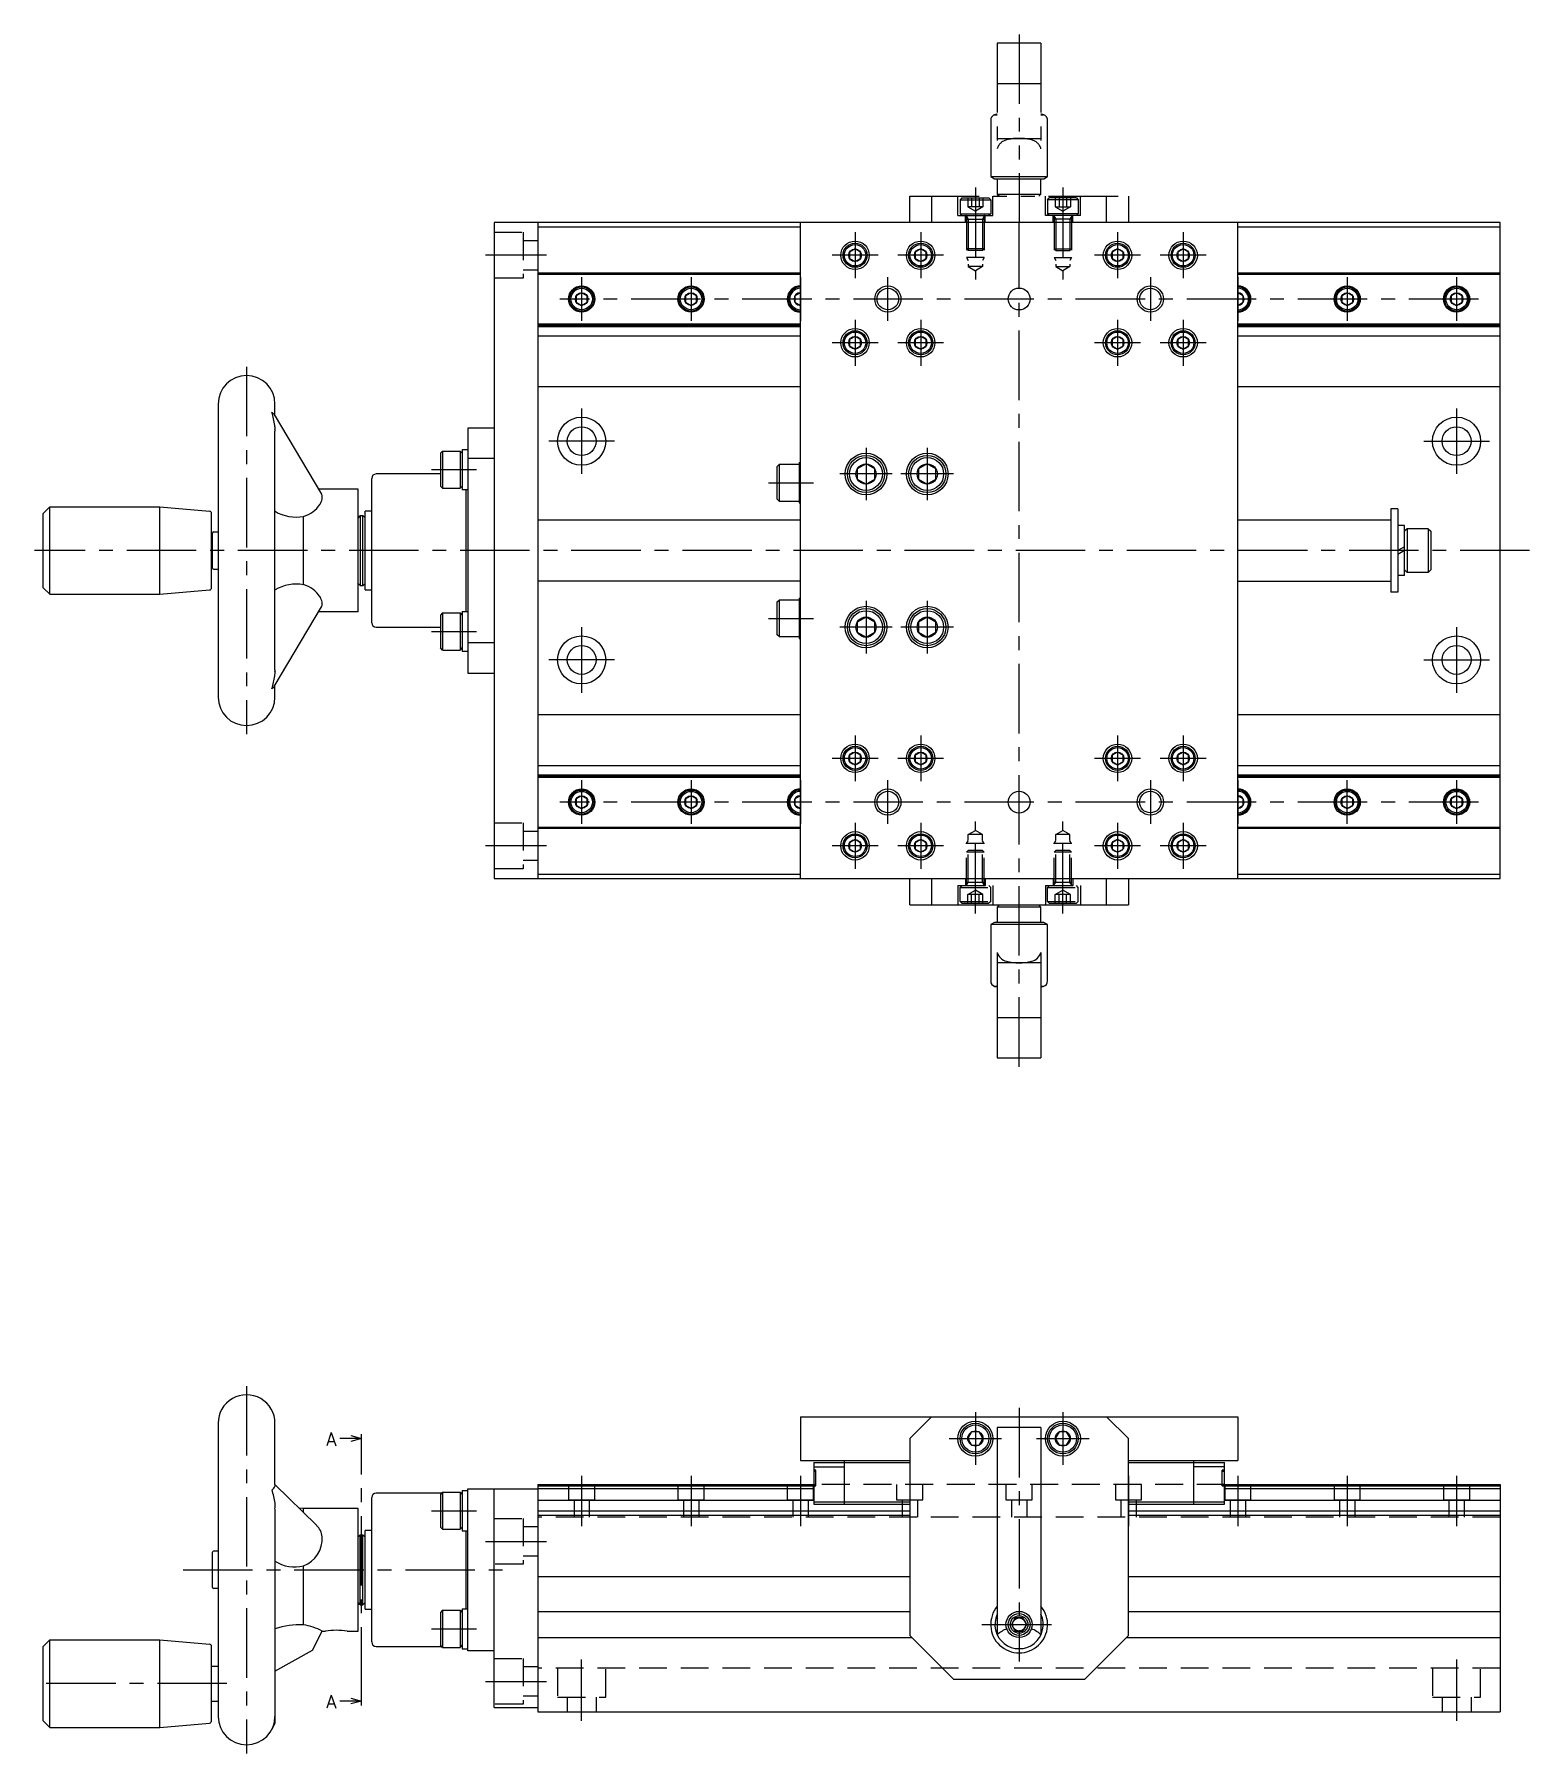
# Model space of a CAD drawing. Extents: x 0 to 626, y -11 to 401.
# Drawn here: x 284.3 to 626.1, y 8 to 401 of the extents above; entities that cross this region are included whole.
import ezdxf

# ---------------------------------------------------------------- set-up
doc = ezdxf.new("R2010")
doc.units = 0
doc.header["$LTSCALE"] = 0.5
for name, pattern in [('CENTER', [50.8, 31.75, -6.35, 6.35, -6.35]), ('DASHED', [19.05, 12.7, -6.35]), ('PHANTOM', [63.5, 31.75, -6.35, 6.35, -6.35, 6.35, -6.35])]:
    doc.linetypes.add(name, pattern=pattern)
for name, color, linetype in [('MSM_CENTER', 1, 'CENTER'), ('MSM_CONTINUOUS', 7, 'CONTINUOUS'), ('MSM_DASHED', 4, 'DASHED'), ('MSM_IMAGINARY', 6, 'PHANTOM'), ('MSM_NARROW', 5, 'CONTINUOUS'), ('MSM_PART_NUMBER', 7, 'CONTINUOUS')]:
    doc.layers.add(name, color=color, linetype=linetype)
doc.styles.get("Standard").update_dxf_attribs({"font": 'txt.shx', "height": 3, "bigfont": 'bigfont.shx'})

msp = doc.modelspace()

# ---------------------------------------------------------------- linework, layer by layer
at = {"layer": 'MSM_CENTER'}
for p, q in [((499.37, 366), (499.37, 344.96)), ((519.37, 366), (519.37, 344.96)), ((509.37, 165), (509.37, 358)), ((471.87, 355.75), (471.87, 345.25)), ((486.87, 355.75), (486.87, 345.25)), ((531.87, 355.75), (531.87, 345.25)), ((546.87, 355.75), (546.87, 345.25)), ((401.37, 350.5), (387.37, 350.5)), ((477.12, 350.5), (466.62, 350.5)), ((492.12, 350.5), (481.62, 350.5)), ((537.12, 350.5), (526.62, 350.5)), ((552.12, 350.5), (541.62, 350.5)), ((409.37, 345.5), (409.37, 335.5)), ((434.37, 345.5), (434.37, 335.5)), ((459.37, 345.5), (459.37, 335.5)), ((479.37, 335.5), (479.37, 345.5)), ((539.37, 345.5), (539.37, 335.5)), ((559.37, 345.5), (559.37, 335.5)), ((584.37, 345.5), (584.37, 335.5)), ((609.37, 345.5), (609.37, 335.5)), ((614.37, 340.5), (404.37, 340.5)), ((471.87, 335.75), (471.87, 325.25)), ((486.87, 335.75), (486.87, 325.25)), ((531.87, 335.75), (531.87, 325.25)), ((546.87, 335.75), (546.87, 325.25)), ((477.12, 330.5), (466.62, 330.5)), ((492.12, 330.5), (481.62, 330.5)), ((537.12, 330.5), (526.62, 330.5)), ((552.12, 330.5), (541.62, 330.5)), ((332.77, 325), (332.77, 241)), ((409.37, 315.5), (409.37, 300.5)), ((609.37, 315.5), (609.37, 300.5)), ((416.87, 308), (401.87, 308)), ((601.87, 308), (616.87, 308)), ((474.37, 306.5), (474.37, 294.5)), ((488.37, 306.5), (488.37, 294.5)), ((375.07, 301.5), (385.37, 301.5)), ((480.37, 300.5), (468.37, 300.5)), ((494.37, 300.5), (482.37, 300.5)), ((452.07, 298.5), (462.37, 298.5)), ((626.07, 283), (284.27, 283)), ((474.37, 271.5), (474.37, 259.5)), ((488.37, 271.5), (488.37, 259.5)), ((452.07, 267.5), (462.37, 267.5)), ((375.07, 264.5), (385.37, 264.5)), ((409.37, 265.5), (409.37, 250.5)), ((480.37, 265.5), (468.37, 265.5)), ((494.37, 265.5), (482.37, 265.5)), ((609.37, 265.5), (609.37, 250.5)), ((416.87, 258), (401.87, 258)), ((601.87, 258), (616.87, 258)), ((471.87, 240.75), (471.87, 230.25)), ((486.87, 240.75), (486.87, 230.25)), ((531.87, 240.75), (531.87, 230.25)), ((546.87, 240.75), (546.87, 230.25)), ((477.12, 235.5), (466.62, 235.5)), ((492.12, 235.5), (481.62, 235.5)), ((537.12, 235.5), (526.62, 235.5)), ((552.12, 235.5), (541.62, 235.5)), ((409.37, 230.5), (409.37, 220.5)), ((434.37, 230.5), (434.37, 220.5)), ((459.37, 230.5), (459.37, 220.5)), ((479.37, 220.5), (479.37, 230.5)), ((539.37, 230.5), (539.37, 220.5)), ((559.37, 230.5), (559.37, 220.5)), ((584.37, 220.5), (584.37, 230.5)), ((609.37, 230.5), (609.37, 220.5)), ((614.37, 225.5), (404.37, 225.5)), ((471.87, 220.75), (471.87, 210.25)), ((486.87, 220.75), (486.87, 210.25)), ((499.37, 200), (499.37, 221.03)), ((519.37, 200), (519.37, 221.03)), ((531.87, 220.75), (531.87, 210.25)), ((546.87, 220.75), (546.87, 210.25)), ((401.37, 215.5), (387.37, 215.5)), ((477.12, 215.5), (466.62, 215.5)), ((492.12, 215.5), (481.62, 215.5)), ((537.12, 215.5), (526.62, 215.5)), ((552.12, 215.5), (541.62, 215.5)), ((332.77, 92), (332.77, 7.98)), ((509.37, 87), (509.37, 29)), ((499.37, 86), (499.37, 74)), ((519.37, 86), (519.37, 74)), ((359.07, 21), (359.07, 79)), ((493.37, 80), (505.37, 80)), ((513.37, 80), (525.37, 80)), ((409.37, 71.5), (409.37, 60)), ((434.37, 71.5), (434.37, 60)), ((459.37, 71.5), (459.37, 60)), ((484.37, 71.5), (484.37, 60)), ((534.37, 71.5), (534.37, 60)), ((559.37, 71.5), (559.37, 60)), ((584.37, 71.5), (584.37, 60)), ((609.37, 71.5), (609.37, 60)), ((375.07, 63.5), (385.37, 63.5)), ((387.37, 56.5), (401.37, 56.5)), ((318.27, 50), (391.37, 50)), ((375.07, 36.5), (385.37, 36.5)), ((500.87, 37.5), (517.87, 37.5)), ((409.37, 15.5), (409.37, 29.5)), ((609.37, 29.5), (609.37, 15.5)), ((328.27, 23.98), (284.27, 23.98)), ((387.37, 24.5), (401.37, 24.5))]:
    msp.add_line(p, q, dxfattribs=at)
at = {"layer": 'MSM_CONTINUOUS'}
for p, q in [((389.37, 358), (389.37, 208)), ((619.37, 358), (389.37, 358)), ((399.37, 358), (399.37, 208)), ((459.37, 208), (459.37, 358)), ((559.37, 208), (559.37, 358)), ((619.37, 208), (619.37, 358)), ((399.37, 357), (459.37, 357)), ((559.37, 357), (619.37, 357)), ((471.87, 351.94), (470.62, 351.22)), ((470.62, 351.22), (470.62, 349.77)), ((473.12, 351.22), (471.87, 351.94)), ((473.12, 349.77), (473.12, 351.22)), ((486.87, 351.94), (485.62, 351.22)), ((485.62, 351.22), (485.62, 349.77)), ((488.12, 351.22), (486.87, 351.94)), ((488.12, 349.77), (488.12, 351.22)), ((531.87, 351.94), (530.62, 351.22)), ((530.62, 351.22), (530.62, 349.77)), ((533.12, 351.22), (531.87, 351.94)), ((533.12, 349.77), (533.12, 351.22)), ((546.87, 351.94), (545.62, 351.22)), ((545.62, 351.22), (545.62, 349.77)), ((548.12, 351.22), (546.87, 351.94)), ((548.12, 349.77), (548.12, 351.22)), ((399.37, 346.5), (459.37, 346.5)), ((399.37, 346.2), (459.37, 346.2)), ((470.62, 349.77), (471.87, 349.05)), ((471.87, 349.05), (473.12, 349.77)), ((485.62, 349.77), (486.87, 349.05)), ((486.87, 349.05), (488.12, 349.77)), ((530.62, 349.77), (531.87, 349.05)), ((531.87, 349.05), (533.12, 349.77)), ((545.62, 349.77), (546.87, 349.05)), ((546.87, 349.05), (548.12, 349.77)), ((559.37, 346.5), (619.37, 346.5)), ((559.37, 346.2), (619.37, 346.2)), ((409.37, 341.94), (408.12, 341.22)), ((410.62, 341.22), (409.37, 341.94)), ((434.37, 341.94), (433.12, 341.22)), ((435.62, 341.22), (434.37, 341.94)), ((459.37, 341.94), (458.12, 341.22)), ((560.62, 341.22), (559.37, 341.94)), ((584.37, 341.94), (583.12, 341.22)), ((585.62, 341.22), (584.37, 341.94)), ((609.37, 341.94), (608.12, 341.22)), ((610.62, 341.22), (609.37, 341.94)), ((408.12, 341.22), (408.12, 339.77)), ((408.12, 339.77), (409.37, 339.05)), ((409.37, 339.05), (410.62, 339.77)), ((410.62, 339.77), (410.62, 341.22)), ((433.12, 341.22), (433.12, 339.77)), ((433.12, 339.77), (434.37, 339.05)), ((434.37, 339.05), (435.62, 339.77)), ((435.62, 339.77), (435.62, 341.22)), ((458.12, 341.22), (458.12, 339.77)), ((458.12, 339.77), (459.37, 339.05)), ((559.37, 339.05), (560.62, 339.77)), ((560.62, 339.77), (560.62, 341.22)), ((583.12, 341.22), (583.12, 339.77)), ((583.12, 339.77), (584.37, 339.05)), ((584.37, 339.05), (585.62, 339.77)), ((585.62, 339.77), (585.62, 341.22)), ((608.12, 341.22), (608.12, 339.77)), ((608.12, 339.77), (609.37, 339.05)), ((609.37, 339.05), (610.62, 339.77)), ((610.62, 339.77), (610.62, 341.22)), ((399.37, 334.79), (459.37, 334.79)), ((399.37, 334.5), (459.37, 334.5)), ((399.37, 334.24), (459.37, 334.24)), ((559.37, 334.79), (619.37, 334.79)), ((559.37, 334.5), (619.37, 334.5)), ((559.37, 334.24), (619.37, 334.24)), ((399.37, 332.12), (459.37, 332.12)), ((471.87, 331.94), (470.62, 331.22)), ((470.62, 331.22), (470.62, 329.77)), ((473.12, 331.22), (471.87, 331.94)), ((473.12, 329.77), (473.12, 331.22)), ((486.87, 331.94), (485.62, 331.22)), ((485.62, 331.22), (485.62, 329.77)), ((488.12, 331.22), (486.87, 331.94)), ((488.12, 329.77), (488.12, 331.22)), ((531.87, 331.94), (530.62, 331.22)), ((530.62, 331.22), (530.62, 329.77)), ((533.12, 331.22), (531.87, 331.94)), ((533.12, 329.77), (533.12, 331.22)), ((546.87, 331.94), (545.62, 331.22)), ((545.62, 331.22), (545.62, 329.77)), ((548.12, 331.22), (546.87, 331.94)), ((548.12, 329.77), (548.12, 331.22)), ((559.37, 332.12), (619.37, 332.12)), ((470.62, 329.77), (471.87, 329.05)), ((471.87, 329.05), (473.12, 329.77)), ((485.62, 329.77), (486.87, 329.05)), ((486.87, 329.05), (488.12, 329.77)), ((530.62, 329.77), (531.87, 329.05)), ((531.87, 329.05), (533.12, 329.77)), ((545.62, 329.77), (546.87, 329.05)), ((546.87, 329.05), (548.12, 329.77)), ((399.37, 320.5), (459.37, 320.5)), ((559.37, 320.5), (619.37, 320.5)), ((326.27, 316.5), (326.27, 249.5)), ((339.27, 313.79), (339.27, 316.5)), ((339.1, 314.07), (349.87, 295.86)), ((389.37, 311), (383.37, 311)), ((383.37, 311), (383.37, 255)), ((339.27, 310.27), (339.26, 310.28)), ((339.27, 255.72), (339.27, 310.27)), ((377.57, 305.75), (377.07, 305.25)), ((377.07, 305.25), (377.07, 297.75)), ((377.57, 305.75), (377.57, 297.25)), ((377.57, 305.75), (381.57, 305.75)), ((381.57, 305.75), (382.07, 305.25)), ((381.57, 305.75), (381.57, 297.25)), ((382.07, 306.1), (383.37, 306.1)), ((382.07, 306.1), (382.07, 296.9)), ((389.37, 304.01), (383.37, 304.01)), ((454.07, 302.25), (454.57, 302.75)), ((454.57, 302.75), (459.07, 302.75)), ((454.57, 294.25), (454.57, 302.75)), ((459.07, 303.1), (459.37, 303.1)), ((459.07, 303.1), (459.07, 293.9)), ((474.37, 302.8), (472.37, 301.65)), ((476.37, 301.65), (474.37, 302.8)), ((488.37, 302.8), (486.37, 301.65)), ((490.37, 301.65), (488.37, 302.8)), ((361.37, 266.5), (361.37, 299.5)), ((377.07, 300.5), (362.37, 300.5)), ((454.07, 294.75), (454.07, 302.25)), ((472.37, 301.65), (472.37, 299.34)), ((472.37, 299.34), (474.37, 298.19)), ((474.37, 298.19), (476.37, 299.34)), ((476.37, 299.34), (476.37, 301.65)), ((486.37, 301.65), (486.37, 299.34)), ((486.37, 299.34), (488.37, 298.19)), ((488.37, 298.19), (490.37, 299.34)), ((490.37, 299.34), (490.37, 301.65)), ((358.27, 297), (349.2, 297)), ((358.27, 269), (358.27, 297)), ((377.57, 297.25), (377.07, 297.75)), ((377.57, 297.25), (381.57, 297.25)), ((381.57, 297.25), (382.07, 297.75)), ((383.37, 296.9), (382.07, 296.9)), ((382.97, 269.1), (382.97, 296.9)), ((459.07, 298.5), (459.37, 298.67)), ((459.07, 297.74), (459.37, 297.92)), ((286.27, 291.5), (287.77, 293)), ((286.27, 274.5), (286.27, 291.5)), ((287.77, 273), (287.77, 293)), ((287.77, 293), (312.93, 293)), ((312.93, 273), (312.93, 293)), ((312.93, 293), (324.31, 292)), ((324.77, 274.49), (324.77, 291.5)), ((358.77, 291), (358.27, 290.5)), ((358.77, 291), (358.77, 275)), ((358.77, 291), (359.37, 291)), ((359.37, 275), (359.37, 291)), ((359.37, 291), (359.87, 290.5)), ((361.37, 292), (359.87, 292)), ((359.87, 274), (359.87, 292)), ((454.57, 294.25), (454.07, 294.75)), ((459.07, 294.25), (454.57, 294.25)), ((459.07, 293.9), (459.37, 293.9)), ((594.37, 292.5), (594.37, 273.5)), ((595.97, 292.5), (594.37, 292.5)), ((595.97, 292.5), (595.97, 273.5)), ((324.97, 287), (324.77, 287)), ((324.97, 279), (324.97, 287)), ((325.22, 287.25), (326.27, 287.25)), ((345.77, 275.2), (345.77, 290.79)), ((399.37, 290), (459.37, 290)), ((559.37, 290), (594.37, 290)), ((597.47, 288.7), (595.97, 288.7)), ((597.47, 277.3), (597.47, 288.7)), ((598.07, 288), (597.47, 287.4)), ((598.07, 288), (598.07, 278)), ((602.87, 288), (598.07, 288)), ((602.87, 288), (602.87, 278)), ((602.87, 288), (603.47, 287.4)), ((603.47, 287.4), (603.47, 278.6)), ((597.47, 283.86), (595.97, 283)), ((597.47, 283), (595.97, 282.13)), ((324.97, 279), (324.77, 279)), ((325.22, 278.75), (326.27, 278.75)), ((358.77, 275), (358.27, 275.5)), ((359.37, 275), (359.87, 275.5)), ((459.37, 276), (399.37, 276)), ((559.37, 276), (594.37, 276)), ((597.47, 277.3), (595.97, 277.3)), ((598.07, 278), (597.47, 278.6)), ((602.87, 278), (598.07, 278)), ((602.87, 278), (603.47, 278.6)), ((286.27, 274.5), (287.77, 273)), ((287.77, 273), (312.93, 273)), ((312.93, 273), (324.31, 273.99)), ((358.77, 275), (359.37, 275)), ((359.87, 274), (361.37, 274)), ((454.07, 271.25), (454.57, 271.75)), ((454.07, 263.75), (454.07, 271.25)), ((454.57, 271.75), (459.07, 271.75)), ((454.57, 263.25), (454.57, 271.75)), ((459.07, 272.1), (459.37, 272.1)), ((459.07, 272.1), (459.07, 262.9)), ((595.97, 273.5), (594.37, 273.5)), ((339.1, 251.92), (349.87, 270.13)), ((358.27, 269), (349.2, 269)), ((377.57, 268.75), (377.07, 268.25)), ((377.07, 268.25), (377.07, 260.75)), ((377.57, 268.75), (377.57, 260.25)), ((377.57, 268.75), (381.57, 268.75)), ((381.57, 268.75), (382.07, 268.25)), ((381.57, 268.75), (381.57, 260.25)), ((382.07, 269.1), (383.37, 269.1)), ((382.07, 269.1), (382.07, 259.9)), ((459.07, 267.5), (459.37, 267.67)), ((474.37, 267.8), (472.37, 266.65)), ((476.37, 266.65), (474.37, 267.8)), ((488.37, 267.8), (486.37, 266.65)), ((490.37, 266.65), (488.37, 267.8)), ((362.37, 265.5), (377.07, 265.5)), ((454.57, 263.25), (454.07, 263.75)), ((459.07, 266.74), (459.37, 266.92)), ((472.37, 266.65), (472.37, 264.34)), ((472.37, 264.34), (474.37, 263.19)), ((474.37, 263.19), (476.37, 264.34)), ((476.37, 264.34), (476.37, 266.65)), ((486.37, 266.65), (486.37, 264.34)), ((486.37, 264.34), (488.37, 263.19)), ((488.37, 263.19), (490.37, 264.34)), ((490.37, 264.34), (490.37, 266.65)), ((377.57, 260.25), (377.07, 260.75)), ((377.57, 260.25), (381.57, 260.25)), ((381.57, 260.25), (382.07, 260.75)), ((383.37, 259.9), (382.07, 259.9)), ((383.37, 261.98), (389.37, 261.98)), ((459.07, 263.25), (454.57, 263.25)), ((459.07, 262.9), (459.37, 262.9)), ((339.27, 255.72), (339.26, 255.71)), ((339.27, 249.5), (339.27, 252.2)), ((383.37, 255), (389.37, 255)), ((399.37, 245.5), (459.37, 245.5)), ((559.37, 245.5), (619.37, 245.5)), ((471.87, 236.94), (470.62, 236.22)), ((470.62, 236.22), (470.62, 234.77)), ((473.12, 236.22), (471.87, 236.94)), ((473.12, 234.77), (473.12, 236.22)), ((486.87, 236.94), (485.62, 236.22)), ((485.62, 236.22), (485.62, 234.77)), ((488.12, 236.22), (486.87, 236.94)), ((488.12, 234.77), (488.12, 236.22)), ((531.87, 236.94), (530.62, 236.22)), ((530.62, 236.22), (530.62, 234.77)), ((533.12, 236.22), (531.87, 236.94)), ((533.12, 234.77), (533.12, 236.22)), ((546.87, 236.94), (545.62, 236.22)), ((545.62, 236.22), (545.62, 234.77)), ((548.12, 236.22), (546.87, 236.94)), ((548.12, 234.77), (548.12, 236.22)), ((399.37, 233.87), (459.37, 233.87)), ((470.62, 234.77), (471.87, 234.05)), ((471.87, 234.05), (473.12, 234.77)), ((485.62, 234.77), (486.87, 234.05)), ((486.87, 234.05), (488.12, 234.77)), ((530.62, 234.77), (531.87, 234.05)), ((531.87, 234.05), (533.12, 234.77)), ((545.62, 234.77), (546.87, 234.05)), ((546.87, 234.05), (548.12, 234.77)), ((559.37, 233.87), (619.37, 233.87)), ((399.37, 231.75), (459.37, 231.75)), ((399.37, 231.5), (459.37, 231.5)), ((399.37, 231.2), (459.37, 231.2)), ((559.37, 231.75), (619.37, 231.75)), ((559.37, 231.5), (619.37, 231.5)), ((559.37, 231.2), (619.37, 231.2)), ((409.37, 226.94), (408.12, 226.22)), ((408.12, 226.22), (408.12, 224.77)), ((408.12, 224.77), (409.37, 224.05)), ((410.62, 226.22), (409.37, 226.94)), ((409.37, 224.05), (410.62, 224.77)), ((410.62, 224.77), (410.62, 226.22)), ((434.37, 226.94), (433.12, 226.22)), ((433.12, 226.22), (433.12, 224.77)), ((433.12, 224.77), (434.37, 224.05)), ((435.62, 226.22), (434.37, 226.94)), ((434.37, 224.05), (435.62, 224.77)), ((435.62, 224.77), (435.62, 226.22)), ((459.37, 226.94), (458.12, 226.22)), ((458.12, 226.22), (458.12, 224.77)), ((458.12, 224.77), (459.37, 224.05)), ((560.62, 226.22), (559.37, 226.94)), ((559.37, 224.05), (560.62, 224.77)), ((560.62, 224.77), (560.62, 226.22)), ((584.37, 226.94), (583.12, 226.22)), ((583.12, 226.22), (583.12, 224.77)), ((583.12, 224.77), (584.37, 224.05)), ((585.62, 226.22), (584.37, 226.94)), ((584.37, 224.05), (585.62, 224.77)), ((585.62, 224.77), (585.62, 226.22)), ((609.37, 226.94), (608.12, 226.22)), ((608.12, 226.22), (608.12, 224.77)), ((608.12, 224.77), (609.37, 224.05)), ((610.62, 226.22), (609.37, 226.94)), ((609.37, 224.05), (610.62, 224.77)), ((610.62, 224.77), (610.62, 226.22)), ((399.37, 219.79), (459.37, 219.79)), ((399.37, 219.5), (459.37, 219.5)), ((471.87, 216.94), (470.62, 216.22)), ((470.62, 216.22), (470.62, 214.77)), ((473.12, 216.22), (471.87, 216.94)), ((473.12, 214.77), (473.12, 216.22)), ((486.87, 216.94), (485.62, 216.22)), ((485.62, 216.22), (485.62, 214.77)), ((488.12, 216.22), (486.87, 216.94)), ((488.12, 214.77), (488.12, 216.22)), ((531.87, 216.94), (530.62, 216.22)), ((530.62, 216.22), (530.62, 214.77)), ((533.12, 216.22), (531.87, 216.94)), ((533.12, 214.77), (533.12, 216.22)), ((546.87, 216.94), (545.62, 216.22)), ((545.62, 216.22), (545.62, 214.77)), ((548.12, 216.22), (546.87, 216.94)), ((548.12, 214.77), (548.12, 216.22)), ((559.37, 219.79), (619.37, 219.79)), ((559.37, 219.5), (619.37, 219.5)), ((470.62, 214.77), (471.87, 214.05)), ((471.87, 214.05), (473.12, 214.77)), ((485.62, 214.77), (486.87, 214.05)), ((486.87, 214.05), (488.12, 214.77)), ((530.62, 214.77), (531.87, 214.05)), ((531.87, 214.05), (533.12, 214.77)), ((545.62, 214.77), (546.87, 214.05)), ((546.87, 214.05), (548.12, 214.77)), ((399.37, 209), (459.37, 209)), ((559.37, 209), (619.37, 209)), ((389.37, 208), (619.37, 208)), ((484.37, 202), (484.37, 208)), ((489.37, 208), (489.37, 202)), ((529.37, 202), (529.37, 208)), ((534.37, 208), (534.37, 202)), ((484.37, 202), (534.37, 202)), ((504.87, 202), (504.37, 201.5)), ((504.37, 201.5), (504.37, 198)), ((514.37, 201.5), (504.37, 201.5)), ((514.37, 201.5), (513.87, 202)), ((514.37, 198), (514.37, 201.5)), ((503.73, 198), (502.87, 197.5)), ((502.87, 197.5), (502.87, 184.63)), ((515.87, 197.5), (502.87, 197.5)), ((515, 198), (503.73, 198)), ((515.87, 197.5), (515, 198)), ((515.87, 184.63), (515.87, 197.5)), ((504.37, 191.14), (504.37, 167)), ((514.37, 188.78), (504.37, 188.78)), ((514.37, 191.14), (514.37, 167)), ((504.37, 183.37), (503.84, 183.37)), ((514.89, 183.37), (514.37, 183.37)), ((504.37, 176.22), (514.37, 176.22)), ((504.37, 167), (514.37, 167)), ((332.77, 90), (332.77, 90)), ((326.27, 83.5), (326.27, 16.5)), ((339.27, 69.47), (339.27, 83.5)), ((459.37, 85), (459.37, 75)), ((459.37, 85), (559.37, 85)), ((489.37, 85), (484.37, 80)), ((534.37, 80), (529.37, 85)), ((559.37, 85), (559.37, 75)), ((484.37, 80), (484.37, 35)), ((498.5, 81.5), (497.64, 80)), ((497.64, 80), (498.5, 78.5)), ((500.23, 81.5), (498.5, 81.5)), ((501.1, 80), (500.23, 81.5)), ((500.23, 78.5), (501.1, 80)), ((514.37, 82.5), (504.37, 82.5)), ((504.37, 82.5), (504.37, 35.14)), ((514.37, 82.5), (514.37, 35.14)), ((518.5, 81.5), (517.64, 80)), ((517.64, 80), (518.5, 78.5)), ((520.23, 81.5), (518.5, 81.5)), ((521.1, 80), (520.23, 81.5)), ((520.23, 78.5), (521.1, 80)), ((534.37, 35), (534.37, 80)), ((459.37, 75), (484.37, 75)), ((469.42, 65), (469.42, 75)), ((498.5, 78.5), (500.23, 78.5)), ((518.5, 78.5), (520.23, 78.5)), ((534.37, 75), (559.37, 75)), ((549.32, 65), (549.32, 75)), ((462.42, 74.5), (484.37, 74.5)), ((462.42, 74.5), (462.42, 65)), ((462.42, 73.5), (469.42, 73.5)), ((462.92, 72.8), (462.42, 72.8)), ((462.92, 72.5), (462.42, 72.5)), ((462.92, 69.2), (462.92, 72.8)), ((534.37, 74.5), (556.32, 74.5)), ((556.32, 73.5), (549.32, 73.5)), ((556.32, 72.8), (555.82, 72.8)), ((555.82, 69.2), (555.82, 72.8)), ((556.32, 72.5), (555.82, 72.5)), ((556.32, 65), (556.32, 74.5)), ((339.27, 69.47), (348.79, 60.18)), ((377.32, 67.5), (362.37, 67.5)), ((377.57, 67.75), (377.07, 67.25)), ((377.07, 67.25), (377.07, 59.75)), ((377.57, 67.75), (377.57, 59.25)), ((377.57, 67.75), (381.57, 67.75)), ((381.57, 67.75), (382.07, 67.25)), ((381.57, 67.75), (381.57, 59.25)), ((382.07, 68.1), (383.37, 68.1)), ((382.07, 68.1), (382.07, 58.9)), ((383.37, 68.5), (399.37, 68.5)), ((383.37, 31.5), (383.37, 68.5)), ((389.37, 18.5), (389.37, 68.5)), ((399.37, 69.5), (462.92, 69.5)), ((399.37, 69.5), (399.37, 17.5)), ((399.37, 69.2), (462.42, 69.2)), ((399.37, 68.55), (462.42, 68.55)), ((462.42, 69.2), (462.92, 69.2)), ((555.82, 69.5), (619.37, 69.5)), ((555.82, 69.2), (556.32, 69.2)), ((556.32, 69.2), (619.37, 69.2)), ((556.32, 68.55), (619.37, 68.55)), ((619.37, 69.5), (619.37, 17.5)), ((339.27, 63.89), (339.27, 14.91)), ((345.77, 63.98), (344.81, 64.06)), ((345.77, 63.13), (345.77, 63.98)), ((358.27, 63.98), (345.77, 63.98)), ((358.27, 35.98), (358.27, 63.98)), ((361.37, 33.5), (361.37, 66.5)), ((399.37, 65.95), (462.42, 65.95)), ((399.37, 63.5), (484.37, 63.5)), ((462.42, 65.5), (484.37, 65.5)), ((462.42, 65), (484.37, 65)), ((534.37, 65.5), (556.32, 65.5)), ((534.37, 65), (556.32, 65)), ((534.37, 63.5), (619.37, 63.5)), ((556.32, 65.95), (619.37, 65.95)), ((361.37, 59), (359.87, 59)), ((359.87, 41), (359.87, 59)), ((377.57, 59.25), (377.07, 59.75)), ((377.57, 59.25), (381.57, 59.25)), ((381.57, 59.25), (382.07, 59.75)), ((399.37, 62.49), (484.37, 62.49)), ((534.37, 62.49), (619.37, 62.49)), ((358.77, 58), (358.27, 57.5)), ((358.77, 42), (358.77, 58)), ((358.77, 58), (359.37, 58)), ((359.37, 42), (359.37, 58)), ((359.37, 58), (359.87, 57.5)), ((382.07, 58.9), (383.37, 58.9)), ((382.97, 41.1), (382.97, 58.9)), ((324.97, 45.98), (324.97, 54)), ((326.27, 54.25), (325.22, 54.25)), ((345.77, 37.41), (345.77, 50.91)), ((399.37, 48.5), (484.37, 48.5)), ((534.37, 48.5), (619.37, 48.5)), ((326.27, 45.73), (325.22, 45.73)), ((358.77, 42), (358.27, 42.5)), ((358.77, 42), (359.37, 42)), ((359.37, 42), (359.87, 42.5)), ((359.87, 41), (361.37, 41)), ((377.57, 40.75), (377.07, 40.25)), ((377.07, 40.25), (377.07, 32.75)), ((377.57, 40.75), (377.57, 32.25)), ((377.57, 40.75), (381.57, 40.75)), ((381.57, 40.75), (382.07, 40.25)), ((381.57, 40.75), (381.57, 32.25)), ((382.07, 41.1), (383.37, 41.1)), ((382.07, 41.1), (382.07, 31.9)), ((399.37, 40.5), (484.37, 40.5)), ((534.37, 40.5), (619.37, 40.5)), ((347.83, 31.61), (350.06, 35.98)), ((350.06, 35.98), (350.79, 35.98)), ((355.76, 35.98), (358.27, 35.98)), ((508.5, 39), (507.64, 37.5)), ((507.64, 37.5), (508.5, 36)), ((510.23, 39), (508.5, 39)), ((508.5, 36), (510.23, 36)), ((511.1, 37.5), (510.23, 39)), ((510.23, 36), (511.1, 37.5)), ((286.27, 32.48), (287.77, 33.98)), ((286.27, 15.48), (286.27, 32.48)), ((287.77, 13.98), (287.77, 33.98)), ((287.77, 33.98), (312.93, 33.98)), ((312.93, 13.98), (312.93, 33.98)), ((312.93, 33.98), (324.31, 32.98)), ((324.77, 15.47), (324.77, 32.48)), ((339.27, 26.81), (347.85, 31.65)), ((362.37, 32.5), (377.32, 32.5)), ((377.57, 32.25), (377.07, 32.75)), ((377.57, 32.25), (381.57, 32.25)), ((381.57, 32.25), (382.07, 32.75)), ((382.07, 31.9), (383.37, 31.9)), ((389.37, 31.5), (383.37, 31.5)), ((399.37, 34.5), (484.87, 34.5)), ((484.37, 35), (494.37, 25)), ((524.37, 25), (534.37, 35)), ((533.87, 34.5), (619.37, 34.5)), ((324.77, 27.98), (326.27, 27.98)), ((494.37, 25), (524.37, 25)), ((324.77, 19.98), (326.27, 19.98)), ((389.37, 18.5), (399.37, 18.5)), ((399.37, 17.5), (619.37, 17.5)), ((286.27, 15.48), (287.77, 13.98)), ((287.77, 13.98), (312.93, 13.98)), ((312.93, 13.98), (324.31, 14.97)), ((339.27, 14.91), (338.55, 13.51)), ((332.77, 10), (332.77, 10))]:
    msp.add_line(p, q, dxfattribs=at)
for centre, radius in [((471.87, 350.5), 3.25), ((486.87, 350.5), 3.25), ((531.87, 350.5), 3.25), ((546.87, 350.5), 3.25), ((471.87, 350.5), 2.75), ((471.87, 350.5), 2.45), ((471.87, 350.5), 1.44), ((486.87, 350.5), 2.75), ((486.87, 350.5), 2.45), ((486.87, 350.5), 1.44), ((531.87, 350.5), 2.75), ((531.87, 350.5), 2.45), ((531.87, 350.5), 1.44), ((546.87, 350.5), 2.75), ((546.87, 350.5), 2.45), ((546.87, 350.5), 1.44), ((409.37, 340.5), 3), ((409.37, 340.5), 2.75), ((409.37, 340.5), 2.45), ((409.37, 340.5), 1.44), ((434.37, 340.5), 3), ((434.37, 340.5), 2.75), ((434.37, 340.5), 2.45), ((434.37, 340.5), 1.44), ((479.37, 340.5), 2.46), ((509.37, 340.5), 2.5), ((539.37, 340.5), 2.46), ((584.37, 340.5), 3), ((584.37, 340.5), 2.75), ((584.37, 340.5), 2.45), ((584.37, 340.5), 1.44), ((609.37, 340.5), 3), ((609.37, 340.5), 2.75), ((609.37, 340.5), 2.45), ((609.37, 340.5), 1.44), ((471.87, 330.5), 3.25), ((471.87, 330.5), 2.75), ((471.87, 330.5), 2.45), ((471.87, 330.5), 1.44), ((486.87, 330.5), 3.25), ((486.87, 330.5), 2.75), ((486.87, 330.5), 2.45), ((486.87, 330.5), 1.44), ((531.87, 330.5), 3.25), ((531.87, 330.5), 2.75), ((531.87, 330.5), 2.45), ((531.87, 330.5), 1.44), ((546.87, 330.5), 3.25), ((546.87, 330.5), 2.75), ((546.87, 330.5), 2.45), ((546.87, 330.5), 1.44), ((409.37, 308), 5.5), ((409.37, 308), 3.3), ((609.37, 308), 5.5), ((609.37, 308), 3.3), ((474.37, 300.5), 4.75), ((474.37, 300.5), 4.25), ((474.37, 300.5), 3.75), ((474.37, 300.5), 2.31), ((488.37, 300.5), 4.75), ((488.37, 300.5), 4.25), ((488.37, 300.5), 3.75), ((488.37, 300.5), 2.31), ((474.37, 265.5), 4.75), ((474.37, 265.5), 4.25), ((474.37, 265.5), 3.75), ((474.37, 265.5), 2.31), ((488.37, 265.5), 4.75), ((488.37, 265.5), 4.25), ((488.37, 265.5), 3.75), ((488.37, 265.5), 2.31), ((409.37, 258), 5.5), ((609.37, 258), 5.5), ((409.37, 258), 3.3), ((609.37, 258), 3.3), ((471.87, 235.5), 3.25), ((471.87, 235.5), 2.75), ((471.87, 235.5), 2.45), ((471.87, 235.5), 1.44), ((486.87, 235.5), 3.25), ((486.87, 235.5), 2.75), ((486.87, 235.5), 2.45), ((486.87, 235.5), 1.44), ((531.87, 235.5), 3.25), ((531.87, 235.5), 2.75), ((531.87, 235.5), 2.45), ((531.87, 235.5), 1.44), ((546.87, 235.5), 3.25), ((546.87, 235.5), 2.75), ((546.87, 235.5), 2.45), ((546.87, 235.5), 1.44), ((409.37, 225.5), 3), ((409.37, 225.5), 2.75), ((434.37, 225.5), 3), ((434.37, 225.5), 2.75), ((479.37, 225.5), 2.46), ((509.37, 225.5), 2.5), ((539.37, 225.5), 2.46), ((584.37, 225.5), 3), ((584.37, 225.5), 2.75), ((609.37, 225.5), 3), ((609.37, 225.5), 2.75), ((409.37, 225.5), 2.45), ((409.37, 225.5), 1.44), ((434.37, 225.5), 2.45), ((434.37, 225.5), 1.44), ((584.37, 225.5), 2.45), ((584.37, 225.5), 1.44), ((609.37, 225.5), 2.45), ((609.37, 225.5), 1.44), ((471.87, 215.5), 3.25), ((471.87, 215.5), 2.75), ((471.87, 215.5), 2.45), ((471.87, 215.5), 1.44), ((486.87, 215.5), 3.25), ((486.87, 215.5), 2.75), ((486.87, 215.5), 2.45), ((486.87, 215.5), 1.44), ((531.87, 215.5), 3.25), ((531.87, 215.5), 2.75), ((531.87, 215.5), 2.45), ((531.87, 215.5), 1.44), ((546.87, 215.5), 3.25), ((546.87, 215.5), 2.75), ((546.87, 215.5), 2.45), ((546.87, 215.5), 1.44), ((499.37, 80), 4), ((499.37, 80), 3.5), ((499.37, 80), 3.1), ((519.37, 80), 4), ((519.37, 80), 3.5), ((519.37, 80), 3.1), ((499.37, 80), 1.73), ((519.37, 80), 1.73), ((509.37, 37.5), 3), ((509.37, 37.5), 2.5), ((509.37, 37.5), 1.5)]:
    msp.add_circle(centre, radius, dxfattribs=at)
for centre, radius, start, end in [((459.37, 340.5), 3, 90, 270), ((459.37, 340.5), 2.75, 90, 270), ((459.37, 340.5), 2.45, 90, 270), ((459.37, 340.5), 1.44, 90, 270), ((559.37, 340.5), 3, 270, 90), ((559.37, 340.5), 2.75, 270, 90), ((559.37, 340.5), 2.45, 270, 90), ((559.37, 340.5), 1.44, 270, 90), ((332.77, 316.5), 6.5, 0, 180), ((322.36, 309.26), 17.04, 7.9396, 18.1767), ((337.43, 312.81), 2.09, 36.9737, 57.5814), ((334.12, 310.95), 5.16, 356.4166, 7.4094), ((342.21, 310.26), 2.96, 172.9313, 178.9238), ((339.32, 310.32), 0.0718, 180.587, 213.6184), ((362.37, 299.5), 1, 90, 180), ((348.99, 295.22), 1.09, 359.7532, 36.0548), ((348.56, 295.1), 1.52, 346.9738, 4.5033), ((324.27, 291.5), 0.5, 0, 85), ((344.17, 300.47), 9.81, 240.0385, 279.3802), ((344.01, 297.14), 6.59, 285.4749, 327.6109), ((346.06, 295.72), 4.1, 328.9501, 346.3123), ((325.22, 287), 0.25, 90, 180), ((325.22, 279), 0.25, 180, 270), ((344.17, 265.52), 9.81, 80.6198, 119.9615), ((344.01, 268.85), 6.59, 32.3891, 74.5251), ((324.27, 274.49), 0.5, 275, 0), ((346.06, 270.27), 4.1, 13.6877, 31.0499), ((348.56, 270.89), 1.52, 355.4967, 13.0262), ((348.99, 270.77), 1.09, 323.9452, 0.2468), ((362.37, 266.5), 1, 180, 270), ((339.32, 255.67), 0.0718, 146.3816, 179.413), ((342.21, 255.73), 2.96, 181.0762, 187.0687), ((322.36, 256.73), 17.04, 341.8233, 352.0604), ((337.43, 253.18), 2.09, 302.4186, 323.0263), ((334.12, 255.04), 5.16, 352.5906, 3.5834), ((332.77, 249.5), 6.5, 180, 0), ((459.37, 225.5), 3, 90, 270), ((459.37, 225.5), 2.75, 90, 270), ((559.37, 225.5), 3, 270, 90), ((559.37, 225.5), 2.75, 270, 90), ((459.37, 225.5), 2.45, 90, 270), ((459.37, 225.5), 1.44, 90, 270), ((559.37, 225.5), 2.45, 270, 90), ((559.37, 225.5), 1.44, 270, 90), ((471.87, 215.5), 1.28, 60, 120), ((507.15, 191.94), 2.9, 195.9752, 257.0752), ((509.04, 198.79), 10.01, 255.3277, 271.8838), ((509.7, 198.79), 10.01, 268.1162, 284.6723), ((511.58, 191.94), 2.9, 282.9248, 344.0248), ((504.17, 184.63), 1.3, 180, 255.4299), ((509.37, 204.64), 21.97, 255.4299, 256.8456), ((509.37, 204.64), 21.97, 283.1544, 284.5701), ((514.57, 184.63), 1.3, 284.5701, 0), ((332.77, 83.5), 6.5, 0, 180.0004), ((335.47, 71.34), 4.4, 315.2687, 330.2949), ((320.09, 62.41), 19.4, 8.4144, 17.5078), ((339.08, 69.3), 0.254, 327.8872, 42.048), ((362.37, 66.5), 1, 90, 180), ((334.86, 64.64), 4.46, 350.4317, 7.8758), ((346.36, 57.32), 3.68, 3.3213, 49.8282), ((343.51, 57.05), 6.55, 290.1905, 4.1999), ((325.22, 54), 0.25, 90, 180), ((343.74, 58.64), 8, 235.9717, 284.677), ((325.22, 45.98), 0.25, 180.0976, 269.9004), ((509.37, 37.5), 6.5, 140.2849, 39.7151), ((509.37, 37.5), 5.53, 154.7754, 25.2246), ((345.11, 18.74), 18.69, 87.9927, 108.23), ((343.7, 24.1), 13.48, 61.8333, 81.1815), ((353.27, 19.75), 16.42, 81.2834, 98.6797), ((509.22, 29.89), 7.15, 112.1156, 132.7693), ((509.51, 29.89), 7.15, 47.2307, 67.8844), ((324.27, 32.48), 0.499, 359.9343, 85.2295), ((362.37, 33.5), 1, 180, 270), ((332.77, 16.5), 6.5, 180, 270), ((332.77, 16.5), 6.5, 270, 0), ((324.27, 15.47), 0.499, 274.7705, 0.0657)]:
    msp.add_arc(centre, radius, start, end, dxfattribs=at)
at = {"layer": 'MSM_DASHED'}
for p, q in [((497.37, 358), (497.37, 350)), ((497.75, 358), (497.75, 347.9)), ((500.99, 358), (500.99, 347.9)), ((501.37, 358), (501.37, 350)), ((517.37, 358), (517.37, 350)), ((517.75, 358), (517.75, 347.9)), ((520.99, 358), (520.99, 347.9)), ((521.37, 358), (521.37, 350)), ((389.37, 355.75), (395.97, 355.75)), ((395.97, 355.75), (395.97, 345.25)), ((399.37, 353.8), (395.97, 353.8)), ((501.37, 350), (497.37, 350)), ((497.37, 350), (497.75, 349.34)), ((501.37, 350), (500.99, 349.34)), ((517.37, 350), (521.37, 350)), ((517.37, 350), (517.75, 349.34)), ((521.37, 350), (520.99, 349.34)), ((395.97, 347.2), (399.37, 347.2)), ((500.99, 347.9), (497.75, 347.9)), ((497.75, 347.9), (499.37, 346.96)), ((500.99, 347.9), (499.37, 346.96)), ((517.75, 347.9), (520.99, 347.9)), ((517.75, 347.9), (519.37, 346.96)), ((520.99, 347.9), (519.37, 346.96)), ((395.97, 345.25), (389.37, 345.25)), ((389.37, 220.75), (395.97, 220.75)), ((395.97, 220.75), (395.97, 210.25)), ((399.37, 218.8), (395.97, 218.8)), ((497.37, 216), (497.75, 216.65)), ((497.75, 218.1), (499.37, 219.03)), ((497.75, 207.2), (497.75, 218.1)), ((500.99, 218.1), (497.75, 218.1)), ((500.99, 218.1), (499.37, 219.03)), ((500.99, 207.2), (500.99, 218.1)), ((501.37, 216), (500.99, 216.65)), ((517.37, 216), (517.75, 216.65)), ((517.75, 218.1), (519.37, 219.03)), ((517.75, 207.2), (517.75, 218.1)), ((520.99, 218.1), (517.75, 218.1)), ((520.99, 218.1), (519.37, 219.03)), ((520.99, 207.2), (520.99, 218.1)), ((521.37, 216), (520.99, 216.65)), ((497.37, 206.4), (497.37, 216)), ((501.37, 216), (497.37, 216)), ((497.75, 214.4), (497.37, 214.02)), ((501.37, 214.02), (497.37, 214.02)), ((500.99, 214.4), (497.75, 214.4)), ((501.37, 214.02), (500.99, 214.4)), ((501.37, 206.4), (501.37, 216)), ((517.37, 206.4), (517.37, 216)), ((521.37, 216), (517.37, 216)), ((517.75, 214.4), (517.37, 214.02)), ((521.37, 214.02), (517.37, 214.02)), ((520.99, 214.4), (517.75, 214.4)), ((521.37, 214.02), (520.99, 214.4)), ((521.37, 206.4), (521.37, 216)), ((395.97, 210.25), (389.37, 210.25)), ((395.97, 212.2), (399.37, 212.2)), ((495.37, 206.4), (503.37, 206.4)), ((495.37, 206.4), (495.37, 202)), ((496.27, 206.4), (495.87, 206)), ((495.87, 206), (502.87, 206)), ((495.87, 202.8), (495.87, 206)), ((497.12, 208), (497.12, 206.4)), ((497.34, 206.5), (497.75, 207.2)), ((497.37, 207.2), (501.37, 207.2)), ((497.64, 204.4), (499.37, 205.4)), ((497.64, 202.4), (497.64, 204.4)), ((501.1, 204.4), (497.64, 204.4)), ((498.5, 202.4), (498.5, 204.4)), ((501.1, 204.4), (499.37, 205.4)), ((500.23, 202.4), (500.23, 204.4)), ((501.39, 206.5), (500.99, 207.2)), ((501.1, 202.4), (501.1, 204.4)), ((501.62, 208), (501.62, 206.4)), ((502.87, 206), (502.47, 206.4)), ((502.87, 202.8), (502.87, 206)), ((503.37, 206.4), (503.37, 202)), ((515.37, 206.4), (523.37, 206.4)), ((515.37, 206.4), (515.37, 202)), ((516.27, 206.4), (515.87, 206)), ((515.87, 206), (522.87, 206)), ((515.87, 202.8), (515.87, 206)), ((517.12, 208), (517.12, 206.4)), ((517.34, 206.5), (517.75, 207.2)), ((517.37, 207.2), (521.37, 207.2)), ((517.64, 204.4), (519.37, 205.4)), ((517.64, 202.4), (517.64, 204.4)), ((521.1, 204.4), (517.64, 204.4)), ((518.5, 202.4), (518.5, 204.4)), ((521.1, 204.4), (519.37, 205.4)), ((520.23, 202.4), (520.23, 204.4)), ((521.39, 206.5), (520.99, 207.2)), ((521.1, 202.4), (521.1, 204.4)), ((521.62, 208), (521.62, 206.4)), ((522.87, 206), (522.47, 206.4)), ((522.87, 202.8), (522.87, 206)), ((523.37, 206.4), (523.37, 202)), ((495.87, 202.8), (502.87, 202.8)), ((496.27, 202.4), (495.87, 202.8)), ((496.27, 202.4), (502.47, 202.4)), ((502.87, 202.8), (502.47, 202.4)), ((515.87, 202.8), (522.87, 202.8)), ((516.27, 202.4), (515.87, 202.8)), ((516.27, 202.4), (522.47, 202.4)), ((522.87, 202.8), (522.47, 202.4)), ((406.37, 69.5), (406.37, 66)), ((412.37, 66), (412.37, 69.5)), ((431.37, 69.5), (431.37, 66)), ((437.37, 66), (437.37, 69.5)), ((456.37, 69.5), (456.37, 66)), ((462.37, 66), (462.37, 69.5)), ((556.37, 69.5), (462.92, 69.5)), ((481.37, 69.5), (481.37, 66)), ((487.37, 66), (487.37, 69.5)), ((506.37, 69.5), (506.37, 66)), ((512.37, 66), (512.37, 69.5)), ((531.37, 69.5), (531.37, 66)), ((537.37, 66), (537.37, 69.5)), ((556.37, 69.5), (556.37, 66)), ((562.37, 66), (562.37, 69.5)), ((581.37, 69.5), (581.37, 66)), ((587.37, 66), (587.37, 69.5)), ((606.37, 69.5), (606.37, 66)), ((612.37, 66), (612.37, 69.5)), ((406.37, 66), (412.37, 66)), ((407.62, 66), (407.62, 62)), ((411.12, 66), (411.12, 62)), ((431.37, 66), (437.37, 66)), ((432.62, 66), (432.62, 62)), ((436.12, 66), (436.12, 62)), ((456.37, 66), (462.37, 66)), ((457.62, 66), (457.62, 62)), ((461.12, 66), (461.12, 62)), ((481.37, 66), (487.37, 66)), ((482.62, 66), (482.62, 62)), ((486.12, 66), (486.12, 62)), ((506.37, 66), (512.37, 66)), ((507.62, 66), (507.62, 62)), ((511.12, 66), (511.12, 62)), ((531.37, 66), (537.37, 66)), ((532.62, 66), (532.62, 62)), ((536.12, 66), (536.12, 62)), ((556.37, 66), (562.37, 66)), ((557.62, 66), (557.62, 62)), ((561.12, 66), (561.12, 62)), ((581.37, 66), (587.37, 66)), ((582.62, 66), (582.62, 62)), ((586.12, 66), (586.12, 62)), ((606.37, 66), (612.37, 66)), ((607.62, 66), (607.62, 62)), ((611.12, 66), (611.12, 62)), ((389.37, 61.75), (395.97, 61.75)), ((395.97, 61.75), (395.97, 51.25)), ((399.37, 59.8), (395.97, 59.8)), ((619.37, 62), (399.37, 62)), ((395.97, 51.25), (389.37, 51.25)), ((395.97, 53.2), (399.37, 53.2)), ((389.37, 29.75), (395.97, 29.75)), ((395.97, 29.75), (395.97, 19.25)), ((399.37, 27.8), (395.97, 27.8)), ((619.37, 27.5), (399.37, 27.5)), ((403.87, 27.5), (403.87, 20.9)), ((414.87, 20.9), (414.87, 27.5)), ((603.87, 27.5), (603.87, 20.9)), ((614.87, 20.9), (614.87, 27.5)), ((395.97, 21.2), (399.37, 21.2)), ((403.87, 20.9), (414.87, 20.9)), ((406.07, 20.9), (406.07, 17.5)), ((412.67, 20.9), (412.67, 17.5)), ((603.87, 20.9), (614.87, 20.9)), ((606.07, 20.9), (606.07, 17.5)), ((612.67, 20.9), (612.67, 17.5)), ((395.97, 19.25), (389.37, 19.25))]:
    msp.add_line(p, q, dxfattribs=at)
for centre, start, end in [((497.17, 206.6), 270, 0), ((501.57, 206.6), 180, 270), ((517.17, 206.6), 270, 0), ((521.57, 206.6), 180, 270)]:
    msp.add_arc(centre, 0.2, start, end, dxfattribs=at)
at = {"layer": 'MSM_IMAGINARY'}
for p, q in [((509.37, 401), (509.37, 358)), ((514.37, 399), (504.37, 399)), ((504.37, 399), (504.37, 374.85)), ((514.37, 399), (514.37, 374.85)), ((504.37, 389.77), (514.37, 389.77)), ((502.87, 381.36), (502.87, 368.5)), ((503.84, 382.62), (504.37, 382.62)), ((514.37, 382.62), (514.89, 382.62)), ((515.87, 368.5), (515.87, 381.36)), ((504.37, 377.21), (514.37, 377.21)), ((502.87, 368.5), (503.73, 368)), ((502.87, 368.5), (515.87, 368.5)), ((503.73, 368), (515, 368)), ((504.37, 368), (504.37, 364.5)), ((514.37, 364.5), (514.37, 368)), ((515, 368), (515.87, 368.5)), ((484.37, 358), (484.37, 364)), ((484.37, 364), (534.37, 364)), ((489.37, 364), (489.37, 358)), ((495.37, 359.6), (495.37, 364)), ((496.27, 363.6), (495.87, 363.2)), ((495.87, 363.2), (502.87, 363.2)), ((495.87, 363.2), (495.87, 360)), ((496.27, 363.6), (502.47, 363.6)), ((497.63, 363.6), (497.63, 361.6)), ((497.63, 361.6), (499.37, 360.6)), ((501.1, 361.6), (497.63, 361.6)), ((498.5, 363.6), (498.5, 361.6)), ((501.1, 361.6), (499.37, 360.6)), ((500.23, 363.6), (500.23, 361.6)), ((501.1, 363.6), (501.1, 361.6)), ((502.87, 363.2), (502.47, 363.6)), ((502.87, 363.2), (502.87, 360)), ((503.37, 359.6), (503.37, 364)), ((504.37, 364.5), (504.87, 364)), ((504.37, 364.5), (514.37, 364.5)), ((513.87, 364), (514.37, 364.5)), ((515.37, 359.6), (515.37, 364)), ((515.87, 363.2), (516.27, 363.6)), ((522.87, 363.2), (515.87, 363.2)), ((515.87, 363.2), (515.87, 360)), ((522.47, 363.6), (516.27, 363.6)), ((517.64, 363.6), (517.64, 361.6)), ((517.64, 361.6), (519.37, 360.6)), ((517.64, 361.6), (521.1, 361.6)), ((518.5, 363.6), (518.5, 361.6)), ((521.1, 361.6), (519.37, 360.6)), ((520.23, 363.6), (520.23, 361.6)), ((521.1, 363.6), (521.1, 361.6)), ((522.47, 363.6), (522.87, 363.2)), ((522.87, 363.2), (522.87, 360)), ((523.37, 359.6), (523.37, 364)), ((529.37, 358), (529.37, 364)), ((534.37, 364), (534.37, 358)), ((495.37, 359.6), (503.37, 359.6)), ((496.27, 359.6), (495.87, 360)), ((495.87, 360), (502.87, 360)), ((497.12, 358), (497.12, 359.6)), ((497.34, 359.5), (497.75, 358.79)), ((497.37, 359.6), (497.37, 358)), ((497.37, 358.79), (501.37, 358.79)), ((497.75, 358.79), (497.75, 358)), ((501.39, 359.5), (500.99, 358.79)), ((500.99, 358.79), (500.99, 358)), ((501.37, 359.6), (501.37, 358)), ((501.62, 358), (501.62, 359.6)), ((502.87, 360), (502.47, 359.6)), ((523.37, 359.6), (515.37, 359.6)), ((522.87, 360), (515.87, 360)), ((515.87, 360), (516.27, 359.6)), ((517.12, 358), (517.12, 359.6)), ((517.34, 359.5), (517.75, 358.79)), ((517.37, 359.6), (517.37, 358)), ((521.37, 358.79), (517.37, 358.79)), ((517.75, 358.79), (517.75, 358)), ((521.4, 359.5), (520.99, 358.79)), ((520.99, 358.79), (520.99, 358)), ((521.37, 359.6), (521.37, 358)), ((521.62, 358), (521.62, 359.6)), ((522.47, 359.6), (522.87, 360)), ((501.37, 351.97), (497.37, 351.97)), ((497.75, 351.6), (497.37, 351.97)), ((500.99, 351.6), (497.75, 351.6)), ((501.37, 351.97), (500.99, 351.6)), ((517.37, 351.97), (521.37, 351.97)), ((517.37, 351.97), (517.75, 351.6)), ((517.75, 351.6), (520.99, 351.6)), ((520.99, 351.6), (521.37, 351.97))]:
    msp.add_line(p, q, dxfattribs=at)
for centre, radius, start, end in [((504.17, 381.36), 1.3, 104.5701, 180), ((509.37, 361.35), 21.97, 103.1544, 104.5701), ((509.37, 361.35), 21.97, 75.4299, 76.8456), ((514.57, 381.36), 1.3, 360, 75.4299), ((507.15, 374.05), 2.9, 102.9248, 164.0248), ((509.04, 367.2), 10.01, 88.1162, 104.6723), ((509.7, 367.2), 10.01, 75.3277, 91.8838), ((511.58, 374.05), 2.9, 15.9172, 77.0752), ((497.17, 359.4), 0.2, 0, 90), ((501.57, 359.4), 0.2, 90, 180), ((517.17, 359.4), 0.2, 0, 90), ((521.57, 359.4), 0.2, 90, 180)]:
    msp.add_arc(centre, radius, start, end, dxfattribs=at)
at = {"layer": 'MSM_NARROW'}
for centre, radius in [((479.37, 340.5), 3), ((539.37, 340.5), 3), ((479.37, 225.5), 3), ((539.37, 225.5), 3), ((509.37, 37.5), 2)]:
    msp.add_circle(centre, radius, dxfattribs=at)
at = {"layer": 'MSM_PART_NUMBER'}
for p, q in [((359.07, 80), (354.07, 80)), ((356.57, 80.67), (359.07, 80)), ((359.07, 80), (356.57, 79.33)), ((359.07, 79), (359.07, 81)), ((359.07, 20), (354.07, 20)), ((356.57, 20.67), (359.07, 20)), ((359.07, 20), (356.57, 19.33)), ((359.07, 19), (359.07, 21))]:
    msp.add_line(p, q, dxfattribs=at)

# ---------------------------------------------------------------- texts
for p in [(350.97, 78.35), (350.97, 18.35)]:
    msp.add_text('A', height=3, dxfattribs=at).set_placement(p)

doc.saveas('drawing.dxf')
